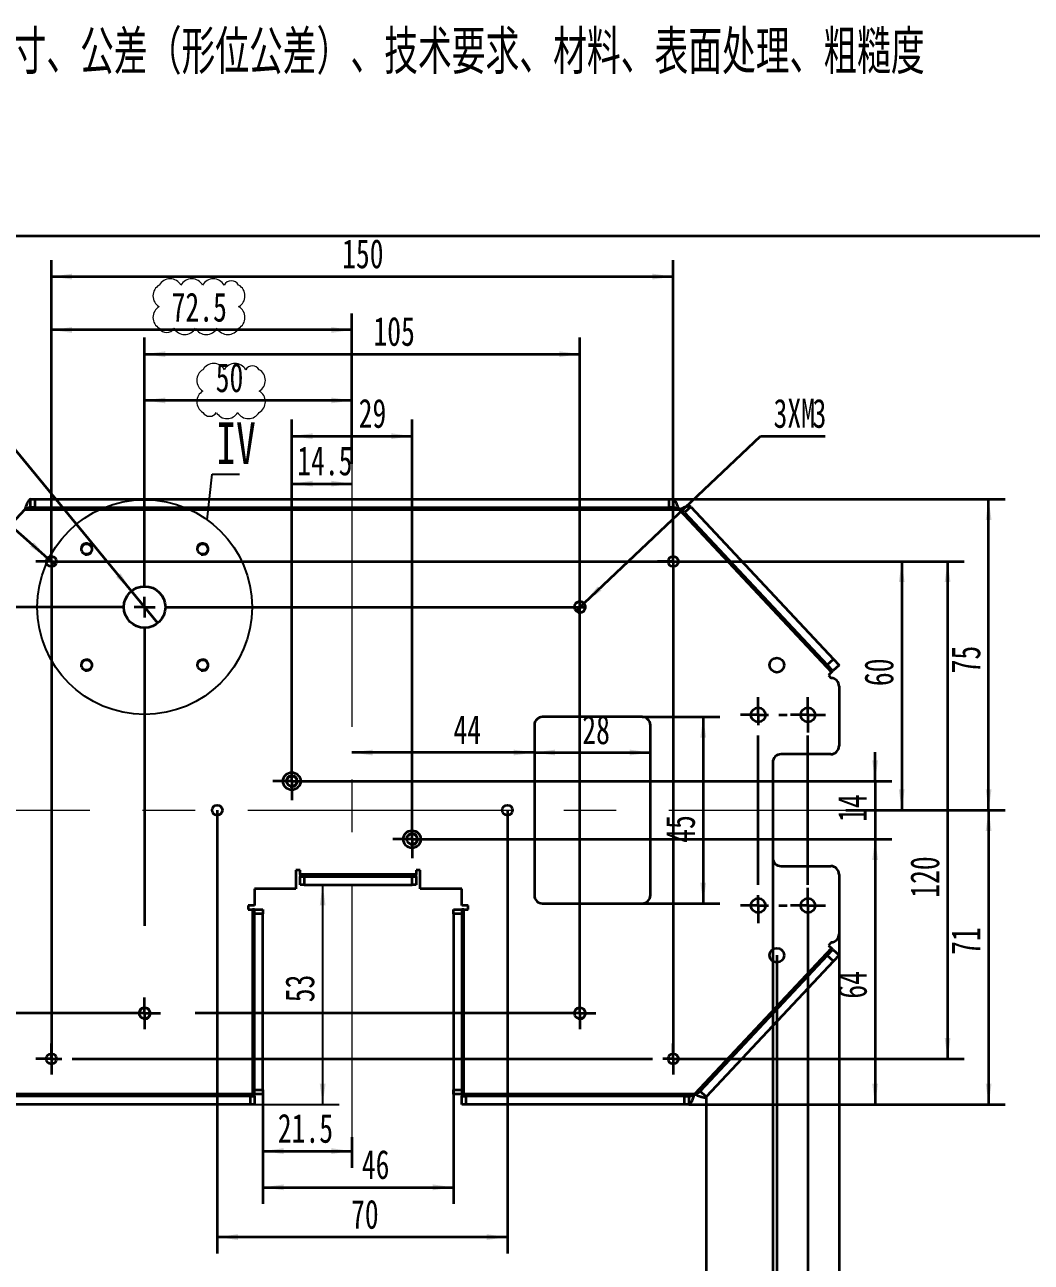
# Model space of a CAD drawing. Header units: millimetres. Extents: x 10 to 515, y -34 to 231.
# Drawn here: x 76.8 to 198.2, y 81.6 to 230.9 of the extents above; entities that cross this region are included whole.
import ezdxf

# ---------------------------------------------------------------- set-up
doc = ezdxf.new("R2010")
doc.units = ezdxf.units.MM
doc.linetypes.add('CENTERX2', pattern=[20.32, 12.7, -2.54, 2.54, -2.54])
for name, color, linetype, lineweight in [('FORMAT', 7, 'Continuous', 35), ('粗实线层', 7, 'Continuous', 25), ('轮廓实线层', 7, 'Continuous', 35)]:
    doc.layers.add(name, color=color, linetype=linetype, lineweight=lineweight)
doc.layers.add('细实线层', color=7, linetype='Continuous')
doc.styles.add('SLDTEXTSTYLE0', font='TXT', dxfattribs={"width": 0.7, "bigfont": 'bigfont'})
doc.styles.add('SLDTEXTSTYLE1', font='TXT', dxfattribs={"width": 0.7})
doc.dimstyles.new('SLDDIMSTYLE1', dxfattribs={"dimtxt": 3.5, "dimasz": 2.5, "dimexe": 0, "dimexo": 0.0625, "dimgap": 0.875, "dimtad": 2, "dimlfac": 2, "dimrnd": 1e-09, "dimzin": 12, "dimdsep": 46, "dimtxsty": 'SLDTEXTSTYLE1', "dimsah": 1, "dimcen": 0.09, "dimadec": 0, "dimazin": 3, "dimtfac": 1, "dimtofl": 0, "dimtmove": 0, "dimatfit": 3, "dimfxl": 0, "dimfrac": 2, "dimtolj": 1, "dimtzin": 12, "dimarcsym": 0})
doc.dimstyles.new('SLDDIMSTYLE2', dxfattribs={"dimtxt": 3.5, "dimasz": 2.5, "dimexe": 0, "dimexo": 0.0625, "dimgap": 0.875, "dimtad": 0, "dimtih": 1, "dimtoh": 1, "dimlfac": 2, "dimrnd": 1e-09, "dimzin": 12, "dimdsep": 46, "dimtxsty": 'SLDTEXTSTYLE1', "dimblk1": 'NONE', "dimsah": 1, "dimcen": 0, "dimadec": 0, "dimazin": 3, "dimtfac": 1, "dimtmove": 0, "dimatfit": 3, "dimldrblk": 'NONE', "dimfxl": 0, "dimfrac": 2, "dimtolj": 1, "dimtzin": 12, "dimarcsym": 0})
doc.dimstyles.new('SLDDIMSTYLE3', dxfattribs={"dimtxt": 3.5, "dimasz": 2.5, "dimexe": 0, "dimexo": 0.0625, "dimgap": 0.875, "dimtad": 2, "dimlfac": 2, "dimrnd": 1e-09, "dimzin": 12, "dimdsep": 46, "dimtxsty": 'SLDTEXTSTYLE1', "dimsah": 1, "dimcen": 0.09, "dimadec": 0, "dimazin": 3, "dimtol": 1, "dimtp": 0.2, "dimtm": 0.2, "dimtfac": 1, "dimtdec": 1, "dimtofl": 0, "dimtmove": 0, "dimatfit": 3, "dimfxl": 0, "dimfrac": 2, "dimtolj": 1, "dimarcsym": 0})
doc.dimstyles.new('SLDDIMSTYLE5', dxfattribs={"dimtxt": 3.5, "dimasz": 2.5, "dimexe": 0, "dimexo": 0.0625, "dimgap": 0.875, "dimtad": 0, "dimtih": 1, "dimtoh": 1, "dimlfac": 2, "dimrnd": 1e-09, "dimzin": 12, "dimdsep": 46, "dimtxsty": 'SLDTEXTSTYLE1', "dimblk1": 'NONE', "dimsah": 1, "dimcen": 0, "dimadec": 0, "dimazin": 3, "dimtfac": 1, "dimtmove": 0, "dimatfit": 3, "dimldrblk": 'NONE', "dimfxl": 0, "dimfrac": 2, "dimtolj": 1, "dimtzin": 12, "dimarcsym": 0})
doc.dimstyles.new('SLDDIMSTYLE6', dxfattribs={"dimtxt": 3.5, "dimasz": 2.5, "dimexe": 0, "dimexo": 0.0625, "dimgap": 0.875, "dimtad": 2, "dimdec": 1, "dimlfac": 2, "dimrnd": 1e-09, "dimzin": 12, "dimdsep": 46, "dimtxsty": 'SLDTEXTSTYLE1', "dimsah": 1, "dimcen": 0.09, "dimadec": 0, "dimazin": 3, "dimtfac": 1, "dimtofl": 0, "dimtmove": 0, "dimatfit": 3, "dimfxl": 0, "dimfrac": 2, "dimtolj": 1, "dimtzin": 12, "dimarcsym": 0})
doc.dimstyles.new('SLDDIMSTYLE8', dxfattribs={"dimtxt": 3.5, "dimasz": 2.5, "dimexe": 0, "dimexo": 0.0625, "dimgap": 0.875, "dimtad": 2, "dimlfac": 2, "dimrnd": 1e-09, "dimzin": 12, "dimdsep": 46, "dimtxsty": 'SLDTEXTSTYLE1', "dimsah": 1, "dimcen": 0.09, "dimadec": 0, "dimazin": 3, "dimtfac": 1, "dimtmove": 0, "dimatfit": 0, "dimfxl": 0, "dimfrac": 2, "dimtolj": 1, "dimtzin": 12, "dimarcsym": 0})
doc.dimstyles.new('SLDDIMSTYLE9', dxfattribs={"dimtxt": 0.18, "dimasz": 2.5, "dimexe": 0, "dimexo": 0.0625, "dimgap": 0, "dimtad": 0, "dimtih": 1, "dimtoh": 1, "dimdec": 0, "dimrnd": 1e-09, "dimzin": 0, "dimdsep": 46, "dimtxsty": 'Standard', "dimblk1": 'NONE', "dimblk2": 'NONE', "dimsah": 1, "dimcen": 0.09, "dimadec": 0, "dimazin": 0, "dimtfac": 2.5, "dimtdec": 0, "dimtofl": 0, "dimtmove": 0, "dimatfit": 3, "dimldrblk": 'NONE', "dimfxl": 0, "dimfrac": 2, "dimtolj": 1, "dimtzin": 0, "dimarcsym": 0})

# ---------------------------------------------------------------- blocks, each defined once
blk = doc.blocks.new('SW_REVISION_CLOUD_0')
at = {"layer": 'FORMAT', "color": 0, "linetype": 'Continuous', "lineweight": 18}
for centre, radius, start, end in [((-3.48, 1.88), 1.49, 28.955, 151.045), ((-0.87, 1.88), 1.49, 28.955, 151.045), ((1.73, 1.88), 1.49, 28.955, 151.045), ((3.91, 2.12), 0.997, 28.955, 151.045), ((-4.06, 1.3), 1.49, 118.955, 241.045), ((4.06, 1.3), 1.49, 298.955, 61.045), ((-4.06, -1.3), 1.49, 118.955, 241.045), ((4.06, -1.3), 1.49, 298.955, 61.045), ((-3.91, -2.12), 0.997, 208.955, 331.045), ((-1.73, -1.88), 1.49, 208.955, 331.045), ((0.87, -1.88), 1.49, 208.955, 331.045), ((3.48, -1.88), 1.49, 208.955, 331.045)]:
    blk.add_arc(centre, radius, start, end, dxfattribs=at)
blk = doc.blocks.new('_D_1')
at = {"layer": 'FORMAT'}
for p, q in [((105.53, 102.42), (105.53, 88.67)), ((128.53, 102.42), (128.53, 88.67)), ((105.53, 90.67), (128.53, 90.67))]:
    blk.add_line(p, q, dxfattribs=at)
for points in [[(105.53, 90.67), (108.03, 90.32), (108.03, 91.02)], [(128.53, 90.67), (126.03, 91.02), (126.03, 90.32)]]:
    blk.add_solid(points, dxfattribs=at)
at = {"layer": 'FORMAT', "insert": (117.47, 95.18), "char_height": 3.5, "attachment_point": 1, "style": 'SLDTEXTSTYLE1'}
blk.add_mtext('46', dxfattribs=at)
blk = doc.blocks.new('_D_2')
at = {"layer": 'FORMAT'}
for p, q in [((91.28, 164.42), (91.28, 193.17)), ((143.78, 160.67), (143.78, 193.17)), ((91.28, 191.17), (143.78, 191.17))]:
    blk.add_line(p, q, dxfattribs=at)
for points in [[(91.28, 191.17), (93.78, 190.82), (93.78, 191.52)], [(143.78, 191.17), (141.28, 191.52), (141.28, 190.82)]]:
    blk.add_solid(points, dxfattribs=at)
at = {"layer": 'FORMAT', "insert": (118.87, 195.68), "char_height": 3.5, "attachment_point": 1, "style": 'SLDTEXTSTYLE1'}
blk.add_mtext('105', dxfattribs=at)
blk = doc.blocks.new('_D_3')
at = {"layer": 'FORMAT'}
for p, q in [((87.53, 160.67), (21.53, 160.67)), ((23.53, 160.67), (23.53, 111.67)), ((89.38, 111.67), (21.53, 111.67))]:
    blk.add_line(p, q, dxfattribs=at)
for points in [[(23.53, 160.67), (23.18, 158.17), (23.88, 158.17)], [(23.53, 111.67), (23.88, 114.17), (23.18, 114.17)]]:
    blk.add_solid(points, dxfattribs=at)
at = {"layer": 'FORMAT', "insert": (19.02, 137.39), "char_height": 3.5, "attachment_point": 1, "rotation": 90, "style": 'SLDTEXTSTYLE1'}
blk.add_mtext('98', dxfattribs=at)
blk = doc.blocks.new('_D_4')
at = {"layer": 'FORMAT'}
blk.add_line((138.28, 143.12), (152.28, 143.12), dxfattribs=at)
for points in [[(138.28, 143.12), (140.78, 142.77), (140.78, 143.47)], [(152.28, 143.12), (149.78, 143.47), (149.78, 142.77)]]:
    blk.add_solid(points, dxfattribs=at)
at = {"layer": 'FORMAT', "insert": (144.06, 147.63), "char_height": 3.5, "attachment_point": 1, "style": 'SLDTEXTSTYLE1'}
blk.add_mtext('28', dxfattribs=at)
blk = doc.blocks.new('_D_5')
at = {"layer": 'FORMAT'}
for p, q in [((151.28, 147.42), (160.65, 147.42)), ((158.65, 147.42), (158.65, 124.92)), ((151.28, 124.92), (160.65, 124.92))]:
    blk.add_line(p, q, dxfattribs=at)
for points in [[(158.65, 147.42), (158.3, 144.92), (159, 144.92)], [(158.65, 124.92), (159, 127.42), (158.3, 127.42)]]:
    blk.add_solid(points, dxfattribs=at)
at = {"layer": 'FORMAT', "insert": (154.14, 132.23), "char_height": 3.5, "attachment_point": 1, "rotation": 90, "style": 'SLDTEXTSTYLE1'}
blk.add_mtext('45', dxfattribs=at)
blk = doc.blocks.new('_D_6')
at = {"layer": 'FORMAT'}
for p, q in [((73.32, 182.44), (64.54, 182.44)), ((89.69, 162.59), (73.32, 182.44)), ((92.87, 158.74), (89.69, 162.59))]:
    blk.add_line(p, q, dxfattribs=at)
blk.add_solid([(89.69, 162.59), (88.37, 164.75), (87.83, 164.3)], dxfattribs=at)
at = {"layer": 'FORMAT', "char_height": 3.5, "attachment_point": 1, "style": 'SLDTEXTSTYLE1'}
for s, insert in [('%%c', (64.54, 186.97)), ('10', (68.66, 186.95))]:
    blk.add_mtext(s, dxfattribs=dict(at, insert=insert))
blk = doc.blocks.new('_None')
blk = doc.blocks.new('_D_8')
at = {"layer": 'FORMAT'}
for p, q in [((57.53, 121.22), (57.53, 54.56)), ((175.03, 121.22), (175.03, 54.56)), ((57.53, 56.56), (175.03, 56.56))]:
    blk.add_line(p, q, dxfattribs=at)
for points in [[(57.53, 56.56), (60.03, 56.21), (60.03, 56.91)], [(175.03, 56.56), (172.53, 56.91), (172.53, 56.21)]]:
    blk.add_solid(points, dxfattribs=at)
at = {"layer": 'FORMAT', "insert": (115.4, 61.08), "char_height": 3.5, "attachment_point": 1, "style": 'SLDTEXTSTYLE1'}
blk.add_mtext('235', dxfattribs=at)
blk = doc.blocks.new('_D_9')
at = {"layer": 'FORMAT'}
for p, q in [((61.28, 122.54), (61.28, 58.67)), ((171.28, 122.54), (171.28, 58.67)), ((61.28, 60.67), (171.28, 60.67))]:
    blk.add_line(p, q, dxfattribs=at)
for points in [[(61.28, 60.67), (63.78, 60.32), (63.78, 61.02)], [(171.28, 60.67), (168.78, 61.02), (168.78, 60.32)]]:
    blk.add_solid(points, dxfattribs=at)
at = {"layer": 'FORMAT', "attachment_point": 1, "style": 'SLDTEXTSTYLE1'}
for s, insert, char_height in [('220', (111.89, 65.18), 3.5), ('±0.2', (118.03, 64.14), 2.5)]:
    blk.add_mtext(s, dxfattribs=dict(at, insert=insert, char_height=char_height))
blk = doc.blocks.new('_D_10')
at = {"layer": 'FORMAT'}
for p, q in [((80.03, 168.04), (80.03, 202.53)), ((155.03, 168.04), (155.03, 202.53)), ((80.03, 200.53), (155.03, 200.53))]:
    blk.add_line(p, q, dxfattribs=at)
for points in [[(80.03, 200.53), (82.53, 200.18), (82.53, 200.88)], [(155.03, 200.53), (152.53, 200.88), (152.53, 200.18)]]:
    blk.add_solid(points, dxfattribs=at)
at = {"layer": 'FORMAT', "insert": (115.09, 205.04), "char_height": 3.5, "attachment_point": 1, "style": 'SLDTEXTSTYLE1'}
blk.add_mtext('150', dxfattribs=at)
blk = doc.blocks.new('_D_11')
at = {"layer": 'FORMAT'}
for p, q in [((65.53, 130.42), (65.53, 67.74)), ((167.03, 130.42), (167.03, 67.74)), ((65.53, 69.74), (167.03, 69.74))]:
    blk.add_line(p, q, dxfattribs=at)
for points in [[(65.53, 69.74), (68.03, 69.39), (68.03, 70.09)], [(167.03, 69.74), (164.53, 70.09), (164.53, 69.39)]]:
    blk.add_solid(points, dxfattribs=at)
at = {"layer": 'FORMAT', "insert": (115.4, 74.25), "char_height": 3.5, "attachment_point": 1, "style": 'SLDTEXTSTYLE1'}
blk.add_mtext('203', dxfattribs=at)
blk = doc.blocks.new('_D_13')
at = {"layer": 'FORMAT'}
for p, q in [((67.13, 177.53), (59.31, 177.53)), ((79.56, 166.58), (67.13, 177.53)), ((80.5, 165.75), (79.56, 166.58))]:
    blk.add_line(p, q, dxfattribs=at)
blk.add_solid([(79.56, 166.58), (77.92, 168.49), (77.45, 167.97)], dxfattribs=at)
at = {"layer": 'FORMAT', "insert": (59.31, 182.04), "char_height": 3.5, "attachment_point": 1, "style": 'SLDTEXTSTYLE1'}
blk.add_mtext('6xM3', dxfattribs=at)
blk = doc.blocks.new('_D_14')
at = {"layer": '粗实线层'}
for p, q in [((112.75, 127.17), (112.75, 100.67)), ((104.53, 100.67), (114.75, 100.67))]:
    blk.add_line(p, q, dxfattribs=at)
for points in [[(112.75, 127.17), (112.4, 124.67), (113.1, 124.67)], [(112.75, 100.67), (113.1, 103.17), (112.4, 103.17)]]:
    blk.add_solid(points, dxfattribs=at)
at = {"layer": '粗实线层', "insert": (108.24, 112.99), "char_height": 3.5, "attachment_point": 1, "rotation": 90, "style": 'SLDTEXTSTYLE1'}
blk.add_mtext('53', dxfattribs=at)
blk = doc.blocks.new('_D_16')
at = {"layer": 'FORMAT'}
for p, q in [((156.9, 166.17), (190.12, 166.17)), ((188.12, 166.17), (188.12, 106.17)), ((155.03, 106.17), (190.12, 106.17))]:
    blk.add_line(p, q, dxfattribs=at)
for points in [[(188.12, 166.17), (187.77, 163.67), (188.47, 163.67)], [(188.12, 106.17), (188.47, 108.67), (187.77, 108.67)]]:
    blk.add_solid(points, dxfattribs=at)
at = {"layer": 'FORMAT', "insert": (183.61, 125.6), "char_height": 3.5, "attachment_point": 1, "rotation": 90, "style": 'SLDTEXTSTYLE1'}
blk.add_mtext('120', dxfattribs=at)
blk = doc.blocks.new('_D_17')
at = {"layer": 'FORMAT'}
for p, q in [((156.9, 166.17), (184.59, 166.17)), ((182.59, 166.17), (182.59, 136.17)), ((175.85, 136.17), (184.59, 136.17))]:
    blk.add_line(p, q, dxfattribs=at)
for points in [[(182.59, 166.17), (182.24, 163.67), (182.94, 163.67)], [(182.59, 136.17), (182.94, 138.67), (182.24, 138.67)]]:
    blk.add_solid(points, dxfattribs=at)
at = {"layer": 'FORMAT', "insert": (178.08, 151.13), "char_height": 3.5, "attachment_point": 1, "rotation": 90, "style": 'SLDTEXTSTYLE1'}
blk.add_mtext('60', dxfattribs=at)
blk = doc.blocks.new('_D_20')
at = {"layer": 'FORMAT'}
for p, q in [((100.03, 136.17), (100.03, 82.67)), ((135.03, 136.17), (135.03, 82.67)), ((135.03, 84.67), (100.03, 84.67))]:
    blk.add_line(p, q, dxfattribs=at)
for points in [[(100.03, 84.67), (102.53, 84.32), (102.53, 85.02)], [(135.03, 84.67), (132.53, 85.02), (132.53, 84.32)]]:
    blk.add_solid(points, dxfattribs=at)
at = {"layer": 'FORMAT', "insert": (116.17, 89.18), "char_height": 3.5, "attachment_point": 1, "style": 'SLDTEXTSTYLE1'}
blk.add_mtext('70', dxfattribs=at)
blk = doc.blocks.new('_D_21')
at = {"layer": 'FORMAT'}
for p, q in [((155.03, 173.67), (195.07, 173.67)), ((193.07, 136.17), (193.07, 173.67)), ((175.85, 136.17), (195.07, 136.17))]:
    blk.add_line(p, q, dxfattribs=at)
for points in [[(193.07, 173.67), (192.72, 171.17), (193.42, 171.17)], [(193.07, 136.17), (193.42, 138.67), (192.72, 138.67)]]:
    blk.add_solid(points, dxfattribs=at)
at = {"layer": 'FORMAT', "insert": (188.56, 152.66), "char_height": 3.5, "attachment_point": 1, "rotation": 90, "style": 'SLDTEXTSTYLE1'}
blk.add_mtext('75', dxfattribs=at)
blk = doc.blocks.new('_D_22')
at = {"layer": 'FORMAT'}
for p, q in [((175.85, 136.17), (195.07, 136.17)), ((193.07, 136.17), (193.07, 100.67)), ((156.9, 100.67), (195.07, 100.67))]:
    blk.add_line(p, q, dxfattribs=at)
for points in [[(193.07, 136.17), (192.72, 133.67), (193.42, 133.67)], [(193.07, 100.67), (193.42, 103.17), (192.72, 103.17)]]:
    blk.add_solid(points, dxfattribs=at)
at = {"layer": 'FORMAT', "insert": (188.56, 118.71), "char_height": 3.5, "attachment_point": 1, "rotation": 90, "style": 'SLDTEXTSTYLE1'}
blk.add_mtext('71', dxfattribs=at)
blk = doc.blocks.new('_D_23')
at = {"layer": 'FORMAT'}
for p, q in [((125.83, 132.67), (181.38, 132.67)), ((179.38, 132.67), (179.38, 100.67)), ((156.9, 100.67), (181.38, 100.67))]:
    blk.add_line(p, q, dxfattribs=at)
for points in [[(179.38, 132.67), (179.03, 130.17), (179.73, 130.17)], [(179.38, 100.67), (179.73, 103.17), (179.03, 103.17)]]:
    blk.add_solid(points, dxfattribs=at)
at = {"layer": 'FORMAT', "insert": (174.87, 113.43), "char_height": 3.5, "attachment_point": 1, "rotation": 90, "style": 'SLDTEXTSTYLE1'}
blk.add_mtext('64', dxfattribs=at)
blk = doc.blocks.new('_D_24')
at = {"layer": 'FORMAT'}
for p, q in [((109.03, 141.97), (109.03, 183.28)), ((123.53, 134.97), (123.53, 183.28)), ((109.03, 181.28), (123.53, 181.28))]:
    blk.add_line(p, q, dxfattribs=at)
for points in [[(109.03, 181.28), (111.53, 180.93), (111.53, 181.63)], [(123.53, 181.28), (121.03, 181.63), (121.03, 180.93)]]:
    blk.add_solid(points, dxfattribs=at)
at = {"layer": 'FORMAT', "insert": (117.09, 185.79), "char_height": 3.5, "attachment_point": 1, "style": 'SLDTEXTSTYLE1'}
blk.add_mtext('29', dxfattribs=at)
blk = doc.blocks.new('_D_25')
at = {"layer": 'FORMAT'}
for p, q in [((179.38, 139.67), (179.38, 143.17)), ((111.33, 139.67), (181.38, 139.67)), ((179.38, 139.67), (179.38, 132.67)), ((125.83, 132.67), (181.38, 132.67)), ((179.38, 132.67), (179.38, 129.17))]:
    blk.add_line(p, q, dxfattribs=at)
for points in [[(179.38, 139.67), (179.73, 142.17), (179.03, 142.17)], [(179.38, 132.67), (179.03, 130.17), (179.73, 130.17)]]:
    blk.add_solid(points, dxfattribs=at)
at = {"layer": 'FORMAT', "insert": (174.87, 134.76), "char_height": 3.5, "attachment_point": 1, "rotation": 90, "style": 'SLDTEXTSTYLE1'}
blk.add_mtext('14', dxfattribs=at)
blk = doc.blocks.new('_D_26')
at = {"layer": 'FORMAT'}
for p, q in [((144.32, 161.18), (165.54, 181.28)), ((165.54, 181.28), (173.36, 181.28)), ((143.23, 160.15), (144.32, 161.18))]:
    blk.add_line(p, q, dxfattribs=at)
blk.add_solid([(144.32, 161.18), (146.38, 162.65), (145.9, 163.15)], dxfattribs=at)
at = {"layer": 'FORMAT', "char_height": 3.5, "attachment_point": 1, "style": 'SLDTEXTSTYLE1'}
for s, insert in [('3XM', (167.13, 185.79)), ('3', (171.83, 185.79))]:
    blk.add_mtext(s, dxfattribs=dict(at, insert=insert))
blk = doc.blocks.new('_D_27')
at = {"layer": 'FORMAT'}
for p, q in [((80.03, 168.04), (80.03, 196.09)), ((116.28, 177.96), (116.28, 196.09)), ((116.28, 194.09), (80.03, 194.09))]:
    blk.add_line(p, q, dxfattribs=at)
for points in [[(80.03, 194.09), (82.53, 193.74), (82.53, 194.44)], [(116.28, 194.09), (113.78, 194.44), (113.78, 193.74)]]:
    blk.add_solid(points, dxfattribs=at)
at = {"layer": 'FORMAT', "insert": (94.53, 198.6), "char_height": 3.5, "attachment_point": 1, "style": 'SLDTEXTSTYLE1'}
blk.add_mtext('72.5', dxfattribs=at)
blk = doc.blocks.new('_D_28')
at = {"layer": 'FORMAT'}
for p, q in [((109.03, 141.97), (109.03, 177.55)), ((109.03, 175.55), (116.28, 175.55))]:
    blk.add_line(p, q, dxfattribs=at)
for points in [[(109.03, 175.55), (111.53, 175.2), (111.53, 175.9)], [(116.28, 175.55), (113.78, 175.9), (113.78, 175.2)]]:
    blk.add_solid(points, dxfattribs=at)
at = {"layer": 'FORMAT', "insert": (109.68, 180.06), "char_height": 3.5, "attachment_point": 1, "style": 'SLDTEXTSTYLE1'}
blk.add_mtext('14.5', dxfattribs=at)
blk = doc.blocks.new('_D_29')
at = {"layer": 'FORMAT'}
blk.add_line((138.28, 143.12), (116.28, 143.12), dxfattribs=at)
for points in [[(116.28, 143.12), (118.78, 142.77), (118.78, 143.47)], [(138.28, 143.12), (135.78, 143.47), (135.78, 142.77)]]:
    blk.add_solid(points, dxfattribs=at)
at = {"layer": 'FORMAT', "insert": (128.52, 147.63), "char_height": 3.5, "attachment_point": 1, "style": 'SLDTEXTSTYLE1'}
blk.add_mtext('44', dxfattribs=at)
blk = doc.blocks.new('_D_31')
at = {"layer": 'FORMAT'}
for p, q in [((65.03, 118.67), (65.03, 62.95)), ((167.53, 118.67), (167.53, 62.95)), ((65.03, 64.95), (167.53, 64.95))]:
    blk.add_line(p, q, dxfattribs=at)
for points in [[(65.03, 64.95), (67.53, 64.6), (67.53, 65.3)], [(167.53, 64.95), (165.03, 65.3), (165.03, 64.6)]]:
    blk.add_solid(points, dxfattribs=at)
at = {"layer": 'FORMAT', "insert": (115.4, 69.46), "char_height": 3.5, "attachment_point": 1, "style": 'SLDTEXTSTYLE1'}
blk.add_mtext('205', dxfattribs=at)
blk = doc.blocks.new('_D_33')
at = {"layer": 'FORMAT'}
for p, q in [((91.28, 164.42), (91.28, 187.59)), ((116.28, 177.96), (116.28, 187.59)), ((116.28, 185.59), (91.28, 185.59))]:
    blk.add_line(p, q, dxfattribs=at)
for points in [[(91.28, 185.59), (93.78, 185.24), (93.78, 185.94)], [(116.28, 185.59), (113.78, 185.94), (113.78, 185.24)]]:
    blk.add_solid(points, dxfattribs=at)
at = {"layer": 'FORMAT', "insert": (99.85, 190.1), "char_height": 3.5, "attachment_point": 1, "style": 'SLDTEXTSTYLE1'}
blk.add_mtext('50', dxfattribs=at)
blk = doc.blocks.new('_D_34')
at = {"layer": 'FORMAT'}
for p, q in [((105.53, 101.92), (105.53, 93.04)), ((116.28, 96.74), (116.28, 93.04)), ((105.53, 95.04), (116.28, 95.04))]:
    blk.add_line(p, q, dxfattribs=at)
for points in [[(105.53, 95.04), (108.03, 94.69), (108.03, 95.39)], [(116.28, 95.04), (113.78, 95.39), (113.78, 94.69)]]:
    blk.add_solid(points, dxfattribs=at)
at = {"layer": 'FORMAT', "insert": (107.34, 99.55), "char_height": 3.5, "attachment_point": 1, "style": 'SLDTEXTSTYLE1'}
blk.add_mtext('21.5', dxfattribs=at)
blk = doc.blocks.new('_D_35')
at = {"layer": 'FORMAT'}
for p, q in [((73.55, 101.58), (73.55, 72.34)), ((159.01, 101.58), (159.01, 72.34)), ((73.55, 74.34), (159.01, 74.34))]:
    blk.add_line(p, q, dxfattribs=at)
for points in [[(73.55, 74.34), (76.05, 73.99), (76.05, 74.69)], [(159.01, 74.34), (156.51, 74.69), (156.51, 73.99)]]:
    blk.add_solid(points, dxfattribs=at)
at = {"layer": 'FORMAT', "insert": (115.17, 78.85), "char_height": 3.5, "attachment_point": 1, "style": 'SLDTEXTSTYLE1'}
blk.add_mtext('170.9', dxfattribs=at)
blk = doc.blocks.new('SW_CENTERMARKSYMBOL_1')
at = {"layer": 'FORMAT', "color": 0}
for p, q in [((0, 1.25), (0, 2.125)), ((-1.25, 0), (-2.125, 0)), ((0, 0), (-1.25, 0)), ((0, 0), (0, 1.25)), ((0, 0), (0, -1.25)), ((0, 0), (1.25, 0)), ((1.25, 0), (2.125, 0)), ((0, -1.25), (0, -2.125))]:
    blk.add_line(p, q, dxfattribs=at)
blk = doc.blocks.new('SW_CENTERMARKSYMBOL_2')
at = {"layer": 'FORMAT', "color": 0}
for p, q in [((0, 1.25), (0, 2.125)), ((-1.25, 0), (-2.125, 0)), ((0, 0), (-1.25, 0)), ((0, 0), (0, 1.25)), ((0, 0), (0, -1.25)), ((0, 0), (1.25, 0)), ((1.25, 0), (2.125, 0)), ((0, -1.25), (0, -2.125))]:
    blk.add_line(p, q, dxfattribs=at)
blk = doc.blocks.new('SW_CENTERMARKSYMBOL_4')
at = {"layer": 'FORMAT', "color": 0}
for p, q in [((0, 2.5), (0, 3.75)), ((-2.5, 0), (-3.75, 0)), ((0, 0), (-1.25, 0)), ((0, 0), (0, 1.25)), ((0, 0), (0, -1.25)), ((0, 0), (1.25, 0)), ((2.5, 0), (53.04, 0)), ((0, -2.5), (0, -38.46))]:
    blk.add_line(p, q, dxfattribs=at)
blk = doc.blocks.new('SW_CENTERMARKSYMBOL_5')
at = {"layer": 'FORMAT', "color": 0}
for p, q in [((0, 1.25), (0, 49.28)), ((-1.25, 0), (-46.4, 0)), ((0, 0), (-1.25, 0)), ((0, 0), (0, 1.25)), ((0, 0), (0, -1.25)), ((0, 0), (1.25, 0)), ((1.25, 0), (1.9, 0)), ((0, -1.25), (0, -1.9))]:
    blk.add_line(p, q, dxfattribs=at)
blk = doc.blocks.new('SW_CENTERMARKSYMBOL_6')
at = {"layer": 'FORMAT', "color": 0}
for p, q in [((0, 1.25), (0, 1.9)), ((-1.25, 0), (-1.9, 0)), ((0, 0), (-1.25, 0)), ((0, 0), (0, 1.25)), ((0, 0), (0, -1.25)), ((0, 0), (1.25, 0)), ((1.25, 0), (1.9, 0)), ((0, -1.25), (0, -1.9))]:
    blk.add_line(p, q, dxfattribs=at)
blk = doc.blocks.new('SW_CENTERMARKSYMBOL_7')
at = {"layer": 'FORMAT', "color": 0}
for p, q in [((0, 1.25), (0, 1.87)), ((-1.25, 0), (-1.87, 0)), ((0, 0), (-1.25, 0)), ((0, 0), (0, 1.25)), ((0, 0), (0, -1.25)), ((0, 0), (1.25, 0)), ((1.25, 0), (75.54, 0)), ((0, -1.25), (0, -60.34))]:
    blk.add_line(p, q, dxfattribs=at)
blk = doc.blocks.new('SW_CENTERMARKSYMBOL_8')
at = {"layer": 'FORMAT', "color": 0}
for p, q in [((0, 1.25), (0, 1.87)), ((-1.25, 0), (-1.88, 0)), ((0, 0), (-1.25, 0)), ((0, 0), (0, 1.25)), ((0, 0), (0, -1.25)), ((0, 0), (1.25, 0)), ((1.25, 0), (1.87, 0)), ((0, -1.25), (0, -59.34))]:
    blk.add_line(p, q, dxfattribs=at)
blk = doc.blocks.new('SW_CENTERMARKSYMBOL_9')
at = {"layer": 'FORMAT', "color": 0}
for p, q in [((0, 1.25), (0, 2.3)), ((-1.25, 0), (-2.3, 0)), ((0, 0), (-1.25, 0)), ((0, 0), (0, 1.25)), ((0, 0), (0, -1.25)), ((0, 0), (1.25, 0)), ((1.25, 0), (2.3, 0)), ((0, -1.25), (0, -2.3))]:
    blk.add_line(p, q, dxfattribs=at)
blk = doc.blocks.new('SW_CENTERMARKSYMBOL_10')
at = {"layer": 'FORMAT', "color": 0}
for p, q in [((0, 1.25), (0, 2.3)), ((-1.25, 0), (-2.3, 0)), ((0, 0), (-1.25, 0)), ((0, 0), (0, 1.25)), ((0, 0), (0, -1.25)), ((0, 0), (1.25, 0)), ((1.25, 0), (2.3, 0)), ((0, -1.25), (0, -2.3))]:
    blk.add_line(p, q, dxfattribs=at)
blk = doc.blocks.new('SW_CENTERMARKSYMBOL_12')
at = {"layer": 'FORMAT', "color": 0}
for p, q in [((0, 1.25), (0, 2.125)), ((6, 1.25), (6, 2.125)), ((-1.25, 0), (-2.125, 0)), ((0, 0), (-1.25, 0)), ((0, 0), (0, 1.25)), ((0, 0), (0, -1.25)), ((0, 0), (1.25, 0)), ((2.5, 0), (3.5, 0)), ((6, 0), (4.75, 0)), ((6, 0), (6, 1.25)), ((6, 0), (6, -1.25)), ((6, 0), (7.25, 0)), ((7.25, 0), (8.125, 0)), ((0, -20.5), (0, -2.5)), ((6, -20.5), (6, -2.5)), ((0, -23), (0, -21.75)), ((6, -23), (6, -21.75)), ((-1.25, -23), (-2.125, -23)), ((0, -23), (-1.25, -23)), ((0, -23), (0, -24.25)), ((0, -23), (1.25, -23)), ((2.5, -23), (3.5, -23)), ((6, -23), (4.75, -23)), ((6, -23), (6, -24.25)), ((6, -23), (7.25, -23)), ((7.25, -23), (8.125, -23)), ((0, -24.25), (0, -25.125)), ((6, -24.25), (6, -25.125))]:
    blk.add_line(p, q, dxfattribs=at)
blk = doc.blocks.new('SW_CENTERMARKSYMBOL_13')
at = {"layer": 'FORMAT', "color": 0}
for p, q in [((0, 1.25), (0, 1.875)), ((75, 1.25), (75, 1.875)), ((-1.25, 0), (-1.875, 0)), ((0, 0), (-1.25, 0)), ((0, 0), (0, 1.25)), ((0, 0), (0, -1.25)), ((0, 0), (1.25, 0)), ((2.5, 0), (72.5, 0)), ((75, 0), (73.75, 0)), ((75, 0), (75, 1.25)), ((75, 0), (75, -1.25)), ((75, 0), (76.25, 0)), ((76.25, 0), (76.875, 0)), ((0, -1.25), (0, -1.875)), ((75, -1.25), (75, -1.875))]:
    blk.add_line(p, q, dxfattribs=at)
blk = doc.blocks.new('SW_REVISION_CLOUD_1')
at = {"layer": 'FORMAT', "color": 0, "linetype": 'Continuous', "lineweight": 18}
for centre, radius, start, end in [((-2.09, 1.86), 1.47, 28.955, 151.045), ((0.48, 1.86), 1.47, 28.955, 151.045), ((2.58, 2.13), 0.921, 28.955, 151.045), ((-2.67, 1.29), 1.47, 118.955, 241.045), ((2.67, 1.29), 1.47, 298.955, 61.045), ((-2.67, -1.29), 1.47, 118.955, 241.045), ((2.67, -1.29), 1.47, 298.955, 61.045), ((-2.58, -2.13), 0.921, 208.955, 331.045), ((-0.48, -1.86), 1.47, 208.955, 331.045), ((2.09, -1.86), 1.47, 208.955, 331.045)]:
    blk.add_arc(centre, radius, start, end, dxfattribs=at)

msp = doc.modelspace()

# ---------------------------------------------------------------- linework, layer by layer
at = {"color": 7, "linetype": 'Continuous', "lineweight": 35}
for p, q in [((77.5292862, 172.6653904), (77.5292862, 173.6653904)), ((77.5292862, 173.6653904), (78.0292862, 173.6653904)), ((78.0292862, 173.6653904), (78.0292862, 172.6653904)), ((78.0292862, 173.6653904), (154.5281043, 173.6653904)), ((154.5281043, 172.6653904), (154.5281043, 173.6653904)), ((154.5281043, 173.6653904), (155.0281043, 173.6653904)), ((155.0281043, 173.6653904), (155.0281043, 172.6653904)), ((58.4406168, 152.810464), (76.8202353, 172.4153904)), ((76.8202353, 172.4153904), (155.7371552, 172.4153904)), ((78.0292862, 172.6653904), (77.5292862, 172.6653904)), ((78.0292862, 172.6653904), (154.5281043, 172.6653904)), ((155.0281043, 172.6653904), (154.5281043, 172.6653904)), ((155.7371552, 172.4153904), (174.1167737, 152.810464)), ((157.1340258, 172.7530378), (156.4044886, 172.0690967)), ((156.4044886, 172.0690967), (173.6152169, 153.7109865)), ((157.1340258, 172.7530378), (174.3447541, 154.3949276)), ((173.6152169, 153.7109865), (174.3447541, 154.3949276)), ((174.3447541, 154.3949276), (175.0286952, 153.6653904)), ((174.299158, 152.9814493), (173.6152169, 153.7109865)), ((174.1167737, 152.810464), (173.7520051, 152.4684934)), ((173.7520051, 152.4684934), (174.0939757, 152.1037248)), ((174.1167737, 152.810464), (174.299158, 152.9814493)), ((175.0286952, 153.6653904), (174.299158, 152.9814493)), ((175.0286952, 151.1058579), (175.0286952, 143.9153904)), ((138.2786952, 146.4153904), (138.2786952, 125.9153904)), ((151.2786952, 147.4153904), (139.2786952, 147.4153904)), ((152.2786952, 125.9153904), (152.2786952, 146.4153904)), ((167.0286952, 141.9153904), (167.0286952, 130.4153904)), ((174.0286952, 142.9153904), (168.0286952, 142.9153904)), ((110.0286952, 128.9153904), (109.5286952, 128.9153904)), ((109.5286952, 128.9153904), (109.5286952, 126.6653904)), ((110.0286952, 128.4153904), (110.0286952, 128.9153904)), ((110.0286952, 128.4153904), (110.0286952, 128.1653904)), ((124.0286952, 128.4153904), (110.0286952, 128.4153904)), ((124.5286952, 128.9153904), (124.0286952, 128.9153904)), ((124.0286952, 128.9153904), (124.0286952, 128.4153904)), ((124.0286952, 128.1653904), (124.0286952, 128.4153904)), ((124.5286952, 126.6653904), (124.5286952, 128.9153904)), ((168.0286952, 129.4153904), (174.0286952, 129.4153904)), ((175.0286952, 128.4153904), (175.0286952, 121.224923)), ((110.0286952, 127.1653904), (110.0286952, 128.1653904)), ((110.0286952, 128.1653904), (110.5286952, 128.1653904)), ((110.5286952, 127.1653904), (110.0286952, 127.1653904)), ((110.5286952, 128.1653904), (110.5286952, 127.1653904)), ((110.5286952, 128.1653904), (123.5286952, 128.1653904)), ((110.5286952, 127.1653904), (123.5286952, 127.1653904)), ((123.5286952, 127.1653904), (123.5286952, 128.1653904)), ((123.5286952, 128.1653904), (124.0286952, 128.1653904)), ((124.0286952, 127.1653904), (123.5286952, 127.1653904)), ((124.0286952, 128.1653904), (124.0286952, 127.1653904)), ((109.5286952, 126.6653904), (104.5286952, 126.6653904)), ((104.5286952, 126.6653904), (104.5286952, 124.6653904)), ((129.5286952, 126.6653904), (124.5286952, 126.6653904)), ((129.5286952, 124.6653904), (129.5286952, 126.6653904)), ((104.5286952, 124.6653904), (103.7786952, 124.6653904)), ((103.7786952, 124.6653904), (103.7786952, 124.1653904)), ((103.7786952, 124.1653904), (104.2786952, 124.1653904)), ((104.5286952, 124.1653904), (104.2786952, 124.1653904)), ((104.2786952, 124.1653904), (104.2786952, 101.9153904)), ((104.5286952, 124.1653904), (105.5286952, 124.1653904)), ((104.5286952, 123.6653904), (104.5286952, 124.1653904)), ((105.5286952, 124.1653904), (105.5286952, 123.6653904)), ((128.5286952, 124.1653904), (129.5286952, 124.1653904)), ((128.5286952, 123.6653904), (128.5286952, 124.1653904)), ((130.2786952, 124.6653904), (129.5286952, 124.6653904)), ((129.5286952, 124.1653904), (129.5286952, 123.6653904)), ((129.7786952, 124.1653904), (129.5286952, 124.1653904)), ((129.7786952, 101.9153904), (129.7786952, 124.1653904)), ((129.7786952, 124.1653904), (130.2786952, 124.1653904)), ((130.2786952, 124.1653904), (130.2786952, 124.6653904)), ((139.2786952, 124.9153904), (151.2786952, 124.9153904)), ((104.5286952, 102.4153904), (104.5286952, 123.6653904)), ((105.5286952, 123.6653904), (104.5286952, 123.6653904)), ((105.5286952, 102.4153904), (105.5286952, 123.6653904)), ((128.5286952, 123.6653904), (128.5286952, 102.4153904)), ((129.5286952, 123.6653904), (128.5286952, 123.6653904)), ((129.5286952, 123.6653904), (129.5286952, 102.4153904)), ((174.1167737, 119.5203168), (157.6121552, 101.9153904)), ((174.0939757, 120.227056), (173.7520051, 119.8622874)), ((173.7520051, 119.8622874), (174.1167737, 119.5203168)), ((174.299158, 119.3493316), (174.1167737, 119.5203168)), ((173.6152169, 118.6197944), (158.2794886, 102.2616842)), ((174.3447541, 117.9358532), (159.0090258, 101.577743)), ((173.6152169, 118.6197944), (174.299158, 119.3493316)), ((174.3447541, 117.9358532), (173.6152169, 118.6197944)), ((174.299158, 119.3493316), (175.0286952, 118.6653904)), ((175.0286952, 118.6653904), (174.3447541, 117.9358532)), ((104.2786952, 101.9153904), (74.9452353, 101.9153904)), ((104.0286952, 101.6653904), (75.6542862, 101.6653904)), ((104.0286952, 100.6653904), (104.0286952, 101.6653904)), ((104.0286952, 101.6653904), (104.5286952, 101.6653904)), ((104.2786952, 101.9153904), (104.5286952, 101.9153904)), ((104.5286952, 101.9153904), (104.5286952, 102.4153904)), ((104.5286952, 102.4153904), (105.5286952, 102.4153904)), ((105.5286952, 101.9153904), (104.5286952, 101.9153904)), ((104.5286952, 101.6653904), (104.5286952, 101.9153904)), ((104.5286952, 101.6653904), (104.5286952, 100.6653904)), ((105.5286952, 102.4153904), (105.5286952, 101.9153904)), ((128.5286952, 102.4153904), (129.5286952, 102.4153904)), ((128.5286952, 101.9153904), (128.5286952, 102.4153904)), ((129.5286952, 101.9153904), (128.5286952, 101.9153904)), ((129.5286952, 102.4153904), (129.5286952, 101.9153904)), ((129.5286952, 101.9153904), (129.5286952, 101.6653904)), ((129.5286952, 101.9153904), (129.7786952, 101.9153904)), ((129.5286952, 100.6653904), (129.5286952, 101.6653904)), ((129.5286952, 101.6653904), (130.0286952, 101.6653904)), ((157.6121552, 101.9153904), (129.7786952, 101.9153904)), ((130.0286952, 101.6653904), (130.0286952, 100.6653904)), ((156.4031043, 101.6653904), (130.0286952, 101.6653904)), ((156.4031043, 100.6653904), (156.4031043, 101.6653904)), ((156.4031043, 101.6653904), (156.9031043, 101.6653904)), ((156.9031043, 101.6653904), (156.9031043, 100.6653904)), ((159.0090258, 101.577743), (158.2794886, 102.2616842)), ((104.0286952, 100.6653904), (75.6542862, 100.6653904)), ((104.5286952, 100.6653904), (104.0286952, 100.6653904)), ((130.0286952, 100.6653904), (129.5286952, 100.6653904)), ((156.4031043, 100.6653904), (130.0286952, 100.6653904)), ((156.9031043, 100.6653904), (156.4031043, 100.6653904))]:
    msp.add_line(p, q, dxfattribs=at)
for centre, radius in [((84.2786952, 167.6653904), 0.625), ((98.2786952, 167.6653904), 0.625), ((80.0286952, 166.1653904), 0.625), ((155.0286952, 166.1653904), 0.625), ((91.2786952, 160.6653904), 2.5), ((143.7786952, 160.6653904), 0.65), ((84.2786952, 153.6653904), 0.625), ((98.2786952, 153.6653904), 0.625), ((167.5286952, 153.6653904), 0.875), ((165.2786952, 147.6653904), 0.875), ((171.2786952, 147.6653904), 0.875), ((109.0286952, 139.6653904), 1.05), ((109.0286952, 139.6653904), 0.625), ((100.0286952, 136.1653904), 0.625), ((135.0286952, 136.1653904), 0.625), ((123.5286952, 132.6653904), 1.05), ((123.5286952, 132.6653904), 0.625), ((165.2786952, 124.6653904), 0.875), ((171.2786952, 124.6653904), 0.875), ((167.5286952, 118.6653904), 0.875), ((91.2786952, 111.6653904), 0.65), ((143.7786952, 111.6653904), 0.65), ((80.0286952, 106.1653904), 0.625), ((155.0286952, 106.1653904), 0.625)]:
    msp.add_circle(centre, radius, dxfattribs=at)
at = {"color": 7, "linetype": 'Continuous', "lineweight": 18}
for centre in [(84.2786952, 167.6653904), (98.2786952, 167.6653904), (143.7786952, 160.6653904), (84.2786952, 153.6653904), (98.2786952, 153.6653904), (109.0286952, 139.6653904), (123.5286952, 132.6653904), (91.2786952, 111.6653904), (143.7786952, 111.6653904)]:
    msp.add_arc(centre, 0.75, 255, 195, dxfattribs=at)
at = {"color": 7, "linetype": 'Continuous', "lineweight": 35}
for centre, start, end in [((174.0286952, 151.1058579), 0, 86.257043643), ((139.2786952, 146.4153904), 90, 180), ((151.2786952, 146.4153904), 0, 90), ((174.0286952, 143.9153904), 270, 0), ((168.0286952, 141.9153904), 90, 180), ((168.0286952, 130.4153904), 180, 270), ((174.0286952, 128.4153904), 0, 90), ((139.2786952, 125.9153904), 180, 270), ((151.2786952, 125.9153904), 270, 0), ((174.0286952, 121.224923), 273.742956357, 0)]:
    msp.add_arc(centre, 1, start, end, dxfattribs=at)
for points, knots in [([(77.5292862, 173.6653904), (77.4696429, 173.6653904), (77.4119292, 173.6336214), (77.3225215, 173.5390266), (77.2931729, 173.5004897), (77.2343674, 173.4101278), (77.2046564, 173.3577824), (77.1453361, 173.2416875), (77.1160381, 173.1786735), (77.0571667, 173.0432107), (77.0272828, 172.9699295), (76.9681841, 172.8187644), (76.9389084, 172.7408305), (76.8799116, 172.5806272), (76.8500569, 172.4979722), (76.8202353, 172.4153904)], [0, 0, 0, 0, 0.25, 0.25, 0.375, 0.375, 0.5, 0.5, 0.625, 0.625, 0.75, 0.75, 0.875, 0.875, 1, 1, 1, 1]), ([(155.7371552, 172.4153904), (155.6775119, 172.580554), (155.6197983, 172.74044), (155.5303906, 172.9692431), (155.5010419, 173.0412416), (155.4422365, 173.1767233), (155.4125254, 173.2407045), (155.3532052, 173.3569207), (155.3239071, 173.4086396), (155.2650358, 173.4993585), (155.2351518, 173.5386367), (155.1760531, 173.6013437), (155.1467774, 173.6250441), (155.0877807, 173.6571111), (155.057926, 173.6653904), (155.0281043, 173.6653904)], [0, 0, 0, 0, 0.25, 0.25, 0.375, 0.375, 0.5, 0.5, 0.625, 0.625, 0.75, 0.75, 0.875, 0.875, 1, 1, 1, 1]), ([(77.5292862, 172.6653904), (77.4696937, 172.6653904), (77.4110406, 172.6588522), (77.2935, 172.633973), (77.2340697, 172.6153899), (77.1156062, 172.5690049), (77.0570845, 172.54153), (76.9393745, 172.4813409), (76.8798278, 172.448395), (76.8202353, 172.4153904)], [0, 0, 0, 0, 0.25, 0.25, 0.5, 0.5, 0.75, 0.75, 1, 1, 1, 1]), ([(155.7371552, 172.4153904), (155.6775627, 172.448395), (155.6189097, 172.4808566), (155.5013691, 172.5410133), (155.4419388, 172.5689364), (155.3234753, 172.6153373), (155.2649536, 172.6336822), (155.1472435, 172.6587277), (155.0876968, 172.6653904), (155.0281043, 172.6653904)], [0, 0, 0, 0, 0.25, 0.25, 0.5, 0.5, 0.75, 0.75, 1, 1, 1, 1]), ([(157.1340258, 172.7530378), (157.0932333, 172.7965498), (157.0305839, 172.8169259), (156.9004239, 172.8174549), (156.852237, 172.8125089), (156.7460952, 172.7936074), (156.6875867, 172.7794816), (156.5623196, 172.7433558), (156.4963103, 172.7216319), (156.3572206, 172.6719322), (156.2833204, 172.6436136), (156.1326198, 172.5833403), (156.0557413, 172.5513958), (155.8985167, 172.4848665), (155.817798, 172.4501155), (155.7371552, 172.4153904)], [0, 0, 0, 0, 0.25, 0.25, 0.375, 0.375, 0.5, 0.5, 0.625, 0.625, 0.75, 0.75, 0.875, 0.875, 1, 1, 1, 1]), ([(156.4044886, 172.0690967), (156.3637309, 172.1125716), (156.3188457, 172.1508894), (156.2203046, 172.2196238), (156.1661007, 172.2502706), (156.051239, 172.3049696), (155.9911697, 172.3288721), (155.8667528, 172.3735802), (155.8019911, 172.3944887), (155.7371552, 172.4153904)], [0, 0, 0, 0, 0.25, 0.25, 0.5, 0.5, 0.75, 0.75, 1, 1, 1, 1]), ([(156.9031043, 100.6653904), (156.9627476, 100.6653904), (157.0204612, 100.6971594), (157.109869, 100.7917543), (157.1392176, 100.8302912), (157.198023, 100.920653), (157.2277341, 100.9729984), (157.2870544, 101.0890933), (157.3163524, 101.1521074), (157.3752238, 101.2875702), (157.4051077, 101.3608514), (157.4642064, 101.5120164), (157.4934821, 101.5899504), (157.5524789, 101.7501537), (157.5823336, 101.8328086), (157.6121552, 101.9153904)], [0, 0, 0, 0, 0.25, 0.25, 0.375, 0.375, 0.5, 0.5, 0.625, 0.625, 0.75, 0.75, 0.875, 0.875, 1, 1, 1, 1]), ([(156.9031043, 101.6653904), (156.9626968, 101.6653904), (157.0213499, 101.6719287), (157.1388905, 101.6968078), (157.1983207, 101.715391), (157.3167843, 101.761776), (157.375306, 101.7892509), (157.493016, 101.8494399), (157.5525627, 101.8823858), (157.6121552, 101.9153904)], [0, 0, 0, 0, 0.25, 0.25, 0.5, 0.5, 0.75, 0.75, 1, 1, 1, 1]), ([(157.6121552, 101.9153904), (157.676991, 101.9362922), (157.7407883, 101.9568799), (157.8650656, 102.0014866), (157.9260834, 102.0257454), (158.0409567, 102.0804335), (158.0943654, 102.1105804), (158.1931437, 102.1793246), (158.2387308, 102.2182092), (158.2794886, 102.2616842)], [0, 0, 0, 0, 0.25, 0.25, 0.5, 0.5, 0.75, 0.75, 1, 1, 1, 1]), ([(157.6121552, 101.9153904), (157.7734407, 101.8459403), (157.9295562, 101.7786919), (158.1576262, 101.6874303), (158.2302246, 101.6595985), (158.3692829, 101.6098378), (158.4362802, 101.5877537), (158.5616358, 101.551545), (158.6194048, 101.5375463), (158.7258522, 101.5184488), (158.774946, 101.5133863), (158.8611131, 101.5136131), (158.8984263, 101.5187611), (158.9621706, 101.5398695), (158.9886296, 101.555987), (159.0090258, 101.577743)], [0, 0, 0, 0, 0.25, 0.25, 0.375, 0.375, 0.5, 0.5, 0.625, 0.625, 0.75, 0.75, 0.875, 0.875, 1, 1, 1, 1])]:
    msp.add_open_spline(points, degree=3, knots=knots, dxfattribs=at)
at = {"layer": 'FORMAT', "linetype": 'CENTERX2', "lineweight": 18, "ltscale": 2.5}
for p, q in [((116.2786952, 177.9555028), (116.2786952, 96.7411191)), ((52.9165743, 136.1653904), (175.8522581, 136.1653904))]:
    msp.add_line(p, q, dxfattribs=at)
at = {"layer": '细实线层'}
msp.add_circle((91.2786952, 160.6653904), 12.9536368, dxfattribs=at)
at = {"layer": '轮廓实线层'}
msp.add_line((14.185568, 205.4508454), (291.185568, 205.4508454), dxfattribs=at)

# ---------------------------------------------------------------- block references
at = {"layer": 'FORMAT', "linetype": 'Continuous', "lineweight": 18}
for name, p in [('SW_REVISION_CLOUD_0', (97.8326177, 196.9018741)), ('SW_REVISION_CLOUD_1', (101.6991576, 186.725356))]:
    msp.add_blockref(name, p, dxfattribs=at)
at = {"layer": 'FORMAT'}
for name, p in [('SW_CENTERMARKSYMBOL_7', (80.0286952, 166.1653904)), ('SW_CENTERMARKSYMBOL_8', (155.0286952, 166.1653904)), ('SW_CENTERMARKSYMBOL_4', (91.2786952, 160.6653904)), ('SW_CENTERMARKSYMBOL_5', (143.7786952, 111.6653904)), ('SW_CENTERMARKSYMBOL_12', (165.2786952, 147.6653904)), ('SW_CENTERMARKSYMBOL_2', (171.2786952, 147.6653904)), ('SW_CENTERMARKSYMBOL_9', (109.0286952, 139.6653904)), ('SW_CENTERMARKSYMBOL_10', (123.5286952, 132.6653904)), ('SW_CENTERMARKSYMBOL_1', (171.2786952, 124.6653904)), ('SW_CENTERMARKSYMBOL_6', (91.2786952, 111.6653904)), ('SW_CENTERMARKSYMBOL_13', (80.0286952, 106.1653904))]:
    msp.add_blockref(name, p, dxfattribs=at)

# ---------------------------------------------------------------- texts
at = {"layer": 'FORMAT', "insert": (120.1700973, 230.256535), "char_height": 5.291666667, "attachment_point": 2, "style": 'SLDTEXTSTYLE0'}
msp.add_mtext('自审项：尺寸、公差（形位公差）、技术要求、材料、表面处理、粗糙度', dxfattribs=at)
at = {"layer": '细实线层', "insert": (99.922904, 182.9393325), "char_height": 5, "attachment_point": 1, "style": 'SLDTEXTSTYLE1'}
msp.add_mtext('IV', dxfattribs=at)

# ---------------------------------------------------------------- dimensions: what is measured, and where the dimension line sits
at = {"layer": 'FORMAT'}
for base, p1, p2, dimstyle, picture, middle in [((155.0286952, 200.5329036), (80.0286952, 168.0403904), (155.0286952, 168.0403904), 'SLDDIMSTYLE1', '_D_10', (117.3931874, 200.5329036)), ((80.0286952, 194.0866643), (116.2786952, 177.9555028), (80.0286952, 168.0403904), 'SLDDIMSTYLE1', '_D_27', (97.5967207, 194.0866643)), ((143.7786952, 191.1690448), (91.2786952, 164.4153904), (143.7786952, 160.6653904), 'SLDDIMSTYLE1', '_D_2', (121.1709794, 191.1690448)), ((91.2786952, 185.5926906), (116.2786952, 177.9555028), (91.2786952, 164.4153904), 'SLDDIMSTYLE1', '_D_33', (101.3882314, 185.5926906)), ((123.5286952, 181.278502), (109.0286952, 141.9653904), (123.5286952, 134.9653904), 'SLDDIMSTYLE1', '_D_24', (118.6225687, 181.278502)), ((116.2786952, 175.5469768), (109.0286952, 141.9653904), (116.2786952, 177.9555028), 'SLDDIMSTYLE1', '_D_28', (112.749661, 175.5469768)), ((116.2786952, 143.1163043), (138.2786952, 146.4153904), (116.2786952, 177.9555028), 'SLDDIMSTYLE1', '_D_29', (130.0536198, 143.1163043)), ((152.2786952, 143.1163043), (138.2786952, 146.4153904), (152.2786952, 146.4153904), 'SLDDIMSTYLE1', '_D_4', (145.5922108, 143.1163043)), ((100.0286952, 84.6653904), (135.0286952, 136.1653904), (100.0286952, 136.1653904), 'SLDDIMSTYLE1', '_D_20', (117.7010833, 84.6653904)), ((167.0286952, 69.738133), (65.5286952, 130.4153904), (167.0286952, 130.4153904), 'SLDDIMSTYLE1', '_D_11', (117.7010833, 69.738133)), ((171.2786952, 60.6653904), (61.2786952, 122.5403904), (171.2786952, 122.5403904), 'SLDDIMSTYLE3', '_D_9', (117.7010833, 60.6653904)), ((175.0286952, 56.5641459), (57.5286952, 121.224923), (175.0286952, 121.224923), 'SLDDIMSTYLE1', '_D_8', (117.7010833, 56.5641459)), ((167.5286952, 64.9454883), (65.0286952, 118.6653904), (167.5286952, 118.6653904), 'SLDDIMSTYLE1', '_D_31', (117.7010833, 64.9454883)), ((159.0090258, 74.3401652), (73.5483647, 101.577743), (159.0090258, 101.577743), 'SLDDIMSTYLE6', '_D_35', (119.0038849, 74.3401652)), ((128.5286952, 90.6653904), (105.5286952, 102.4153904), (128.5286952, 102.4153904), 'SLDDIMSTYLE1', '_D_1', (119.0038849, 90.6653904)), ((116.2786952, 95.0422312), (105.5286952, 101.9153904), (116.2786952, 96.7411191), 'SLDDIMSTYLE1', '_D_34', (110.4119515, 95.0422312))]:
    dim = msp.add_linear_dim(base=base, p1=p1, p2=p2, dimstyle=dimstyle, dxfattribs=at)
    dim.commit()
    dim.dimension.update_dxf_attribs({"geometry": picture, "text_midpoint": middle, "dimtype": 160})
dim = msp.add_diameter_dim_2p(p1=(92.8694511, 158.736791), p2=(89.6879394, 162.5939899), dimstyle='SLDDIMSTYLE2', dxfattribs=at)
dim.commit()
dim.dimension.update_dxf_attribs({"geometry": '_D_6', "text_midpoint": (68.1368069, 185.1259229), "dimtype": 163})
for p1, p2, text, picture, middle in [((143.2342141, 160.1495995), (144.3231764, 161.1811813), '3XM<>', '_D_26', (170.2442895, 183.4441271)), ((80.4975983, 165.7521654), (79.5597922, 166.5786155), '6xM3', '_D_13', (62.4294896, 179.6954988))]:
    dim = msp.add_diameter_dim_2p(p1=p1, p2=p2, text=text, dimstyle='SLDDIMSTYLE5', override={"dimpost": '<>'}, dxfattribs=at)
    dim.commit()
    dim.dimension.update_dxf_attribs({"geometry": picture, "text_midpoint": middle, "dimtype": 163})
for base, p1, p2, dimstyle, picture, middle in [((193.0675844, 173.6653904), (175.8522581, 136.1653904), (155.0281043, 173.6653904), 'SLDDIMSTYLE1', '_D_21', (193.0675844, 154.1978151)), ((188.1242061, 106.1653904), (156.9036952, 166.1653904), (155.0286952, 106.1653904), 'SLDDIMSTYLE1', '_D_16', (188.1242061, 127.9082362)), ((182.5900434, 136.1653904), (156.9036952, 166.1653904), (175.8522581, 136.1653904), 'SLDDIMSTYLE1', '_D_17', (182.5900434, 152.6670933)), ((23.5286952, 111.6653904), (87.5286952, 160.6653904), (89.3786952, 111.6653904), 'SLDDIMSTYLE1', '_D_3', (23.5286952, 138.9211723)), ((158.6500307, 124.9153904), (151.2786952, 147.4153904), (151.2786952, 124.9153904), 'SLDDIMSTYLE1', '_D_5', (158.6500307, 133.7639447)), ((179.3781273, 132.6653904), (111.3286952, 139.6653904), (125.8286952, 132.6653904), 'SLDDIMSTYLE8', '_D_25', (179.3781273, 136.2932814)), ((193.0675844, 100.6653904), (175.8522581, 136.1653904), (156.9031043, 100.6653904), 'SLDDIMSTYLE1', '_D_22', (193.0675844, 120.2397001)), ((179.3781273, 100.6653904), (125.8286952, 132.6653904), (156.9031043, 100.6653904), 'SLDDIMSTYLE1', '_D_23', (179.3781273, 114.968206))]:
    dim = msp.add_linear_dim(base=base, p1=p1, p2=p2, angle=90, dimstyle=dimstyle, dxfattribs=at)
    dim.commit()
    dim.dimension.update_dxf_attribs({"geometry": picture, "text_midpoint": middle, "dimtype": 160})
at = {"layer": '粗实线层'}
dim = msp.add_linear_dim(base=(112.749661, 100.6653904), p1=(110.0286952, 127.1653904), p2=(104.5286952, 100.6653904), angle=90, dimstyle='SLDDIMSTYLE1', dxfattribs=at)
dim.commit()
dim.dimension.update_dxf_attribs({"geometry": '_D_14', "text_midpoint": (112.749661, 114.521243), "dimtype": 160})

# ---------------------------------------------------------------- leaders
at = {"layer": '细实线层', "has_arrowhead": 0}
msp.add_leader([(98.809269, 171.2051801), (99.422904, 176.6988473), (102.734439, 176.6988473)], dimstyle='SLDDIMSTYLE9', dxfattribs=at)

doc.saveas('drawing.dxf')
